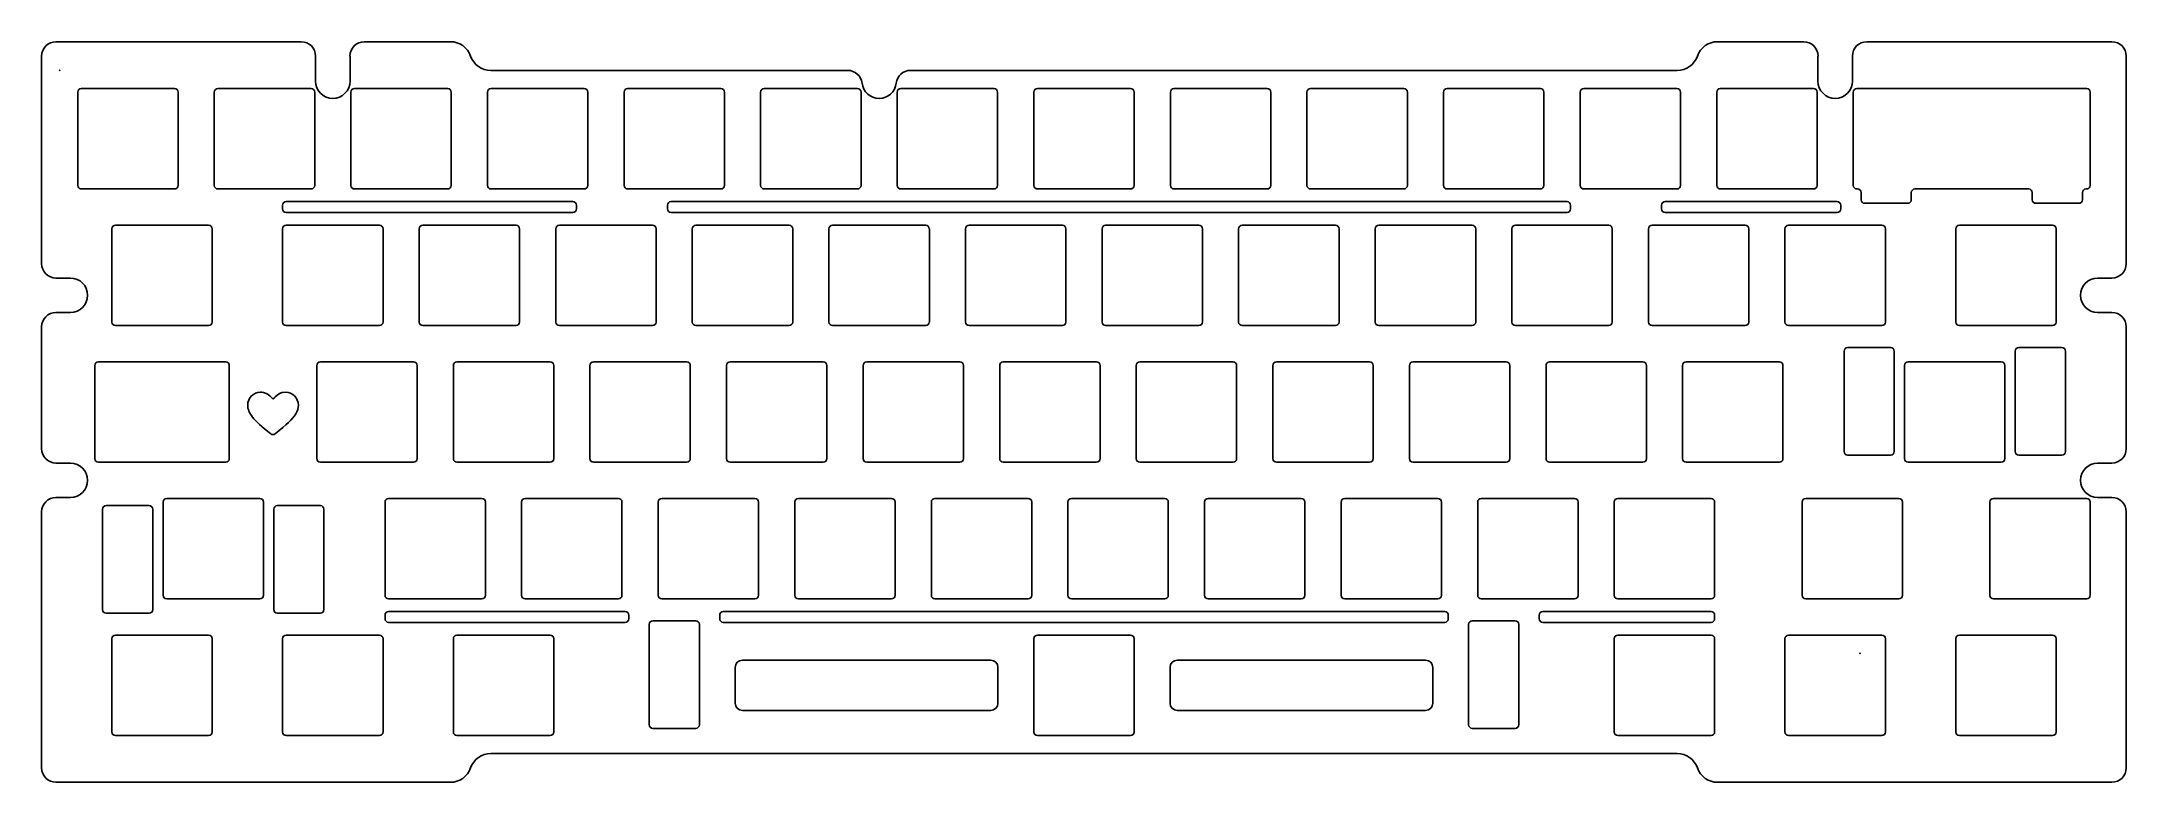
# Model space of a CAD drawing. Header units: centimetres. Extents: x -25.4 to 3.7, y -1.8 to 8.5.
import ezdxf

# ---------------------------------------------------------------- set-up
doc = ezdxf.new("R2010")
doc.units = ezdxf.units.CM
doc.header["$MEASUREMENT"] = 0
doc.layers.add('Plate File (Flex Cuts) v1_Sketch1', color=7, linetype='Continuous')

msp = doc.modelspace()

# ---------------------------------------------------------------- linework, layer by layer
at = {"layer": 'Plate File (Flex Cuts) v1_Sketch1'}
for p, q in [((-21.742, 8.525), (-25.163, 8.525)), ((-19.663, 8.525), (-20.863, 8.525)), ((-0.787, 8.525), (-1.987, 8.525)), ((3.512, 8.525), (0.093, 8.525)), ((-25.363, 8.325), (-25.363, 5.43)), ((-21.543, 7.975), (-21.543, 8.325)), ((-21.062, 8.325), (-21.062, 7.975)), ((-0.588, 7.975), (-0.588, 8.325)), ((-0.108, 8.325), (-0.108, 7.975)), ((3.712, 5.43), (3.712, 8.325)), ((-24.81, 7.872), (-23.51, 7.872)), ((-22.905, 7.872), (-21.605, 7.872)), ((-21, 7.872), (-19.7, 7.872)), ((-14.12, 8.125), (-19.098, 8.125)), ((-19.095, 7.872), (-17.795, 7.872)), ((-17.19, 7.872), (-15.89, 7.872)), ((-15.285, 7.872), (-13.985, 7.872)), ((-13.38, 7.872), (-12.08, 7.872)), ((-2.552, 8.125), (-13.245, 8.125)), ((-11.475, 7.872), (-10.175, 7.872)), ((-9.57, 7.872), (-8.27, 7.872)), ((-7.665, 7.872), (-6.365, 7.872)), ((-5.76, 7.872), (-4.46, 7.872)), ((-3.855, 7.872), (-2.555, 7.872)), ((-1.95, 7.872), (-0.65, 7.872)), ((-0.045, 7.872), (3.16, 7.872)), ((-24.86, 6.522), (-24.86, 7.822)), ((-23.46, 7.822), (-23.46, 6.522)), ((-22.955, 6.522), (-22.955, 7.822)), ((-21.555, 7.822), (-21.555, 6.522)), ((-21.05, 6.522), (-21.05, 7.822)), ((-19.65, 7.822), (-19.65, 6.522)), ((-19.145, 6.522), (-19.145, 7.822)), ((-17.745, 7.822), (-17.745, 6.522)), ((-17.24, 6.522), (-17.24, 7.822)), ((-15.84, 7.822), (-15.84, 6.522)), ((-15.335, 6.522), (-15.335, 7.822)), ((-13.935, 7.822), (-13.935, 6.522)), ((-13.43, 6.522), (-13.43, 7.822)), ((-12.03, 7.822), (-12.03, 6.522)), ((-11.525, 6.522), (-11.525, 7.822)), ((-10.125, 7.822), (-10.125, 6.522)), ((-9.62, 6.522), (-9.62, 7.822)), ((-8.22, 7.822), (-8.22, 6.522)), ((-7.715, 6.522), (-7.715, 7.822)), ((-6.315, 7.822), (-6.315, 6.522)), ((-5.81, 6.522), (-5.81, 7.822)), ((-4.41, 7.822), (-4.41, 6.522)), ((-3.905, 6.522), (-3.905, 7.822)), ((-2.505, 7.822), (-2.505, 6.522)), ((-2, 6.522), (-2, 7.822)), ((-0.6, 7.822), (-0.6, 6.522)), ((-0.095, 6.522), (-0.095, 7.822)), ((3.21, 7.822), (3.21, 6.522)), ((-23.51, 6.472), (-24.81, 6.472)), ((-21.605, 6.472), (-22.905, 6.472)), ((-19.7, 6.472), (-21, 6.472)), ((-17.795, 6.472), (-19.095, 6.472)), ((-15.89, 6.472), (-17.19, 6.472)), ((-13.985, 6.472), (-15.285, 6.472)), ((-12.08, 6.472), (-13.38, 6.472)), ((-10.175, 6.472), (-11.475, 6.472)), ((-8.27, 6.472), (-9.57, 6.472)), ((-6.365, 6.472), (-7.665, 6.472)), ((-4.46, 6.472), (-5.76, 6.472)), ((-2.555, 6.472), (-3.855, 6.472)), ((-0.65, 6.472), (-1.95, 6.472)), ((-0.036, 6.472), (-0.045, 6.472)), ((0.014, 6.322), (0.014, 6.422)), ((0.714, 6.422), (0.714, 6.322)), ((2.351, 6.472), (0.764, 6.472)), ((2.401, 6.322), (2.401, 6.422)), ((3.101, 6.422), (3.101, 6.322)), ((3.16, 6.472), (3.151, 6.472)), ((-22.003, 6.195), (-22.003, 6.245)), ((-21.953, 6.295), (-17.953, 6.295)), ((-17.953, 6.145), (-21.953, 6.145)), ((-17.902, 6.245), (-17.902, 6.195)), ((-16.635, 6.195), (-16.635, 6.245)), ((-16.585, 6.295), (-4.088, 6.295)), ((-4.088, 6.145), (-16.585, 6.145)), ((-4.038, 6.245), (-4.038, 6.195)), ((-2.77, 6.195), (-2.77, 6.245)), ((-2.72, 6.295), (-0.32, 6.295)), ((-0.32, 6.145), (-2.72, 6.145)), ((-0.27, 6.245), (-0.27, 6.195)), ((0.664, 6.272), (0.064, 6.272)), ((3.051, 6.272), (2.451, 6.272)), ((-24.384, 4.617), (-24.384, 5.917)), ((-24.334, 5.967), (-23.034, 5.967)), ((-22.984, 5.917), (-22.984, 4.617)), ((-22.003, 4.617), (-22.003, 5.917)), ((-21.953, 5.967), (-20.652, 5.967)), ((-20.602, 5.917), (-20.602, 4.617)), ((-20.098, 4.617), (-20.098, 5.917)), ((-20.047, 5.967), (-18.747, 5.967)), ((-18.698, 5.917), (-18.698, 4.617)), ((-18.192, 4.617), (-18.192, 5.917)), ((-18.142, 5.967), (-16.843, 5.967)), ((-16.792, 5.917), (-16.792, 4.617)), ((-16.288, 4.617), (-16.288, 5.917)), ((-16.238, 5.967), (-14.938, 5.967)), ((-14.887, 5.917), (-14.887, 4.617)), ((-14.383, 4.617), (-14.383, 5.917)), ((-14.332, 5.967), (-13.033, 5.967)), ((-12.982, 5.917), (-12.982, 4.617)), ((-12.477, 4.617), (-12.477, 5.917)), ((-12.428, 5.967), (-11.127, 5.967)), ((-11.078, 5.917), (-11.078, 4.617)), ((-10.572, 4.617), (-10.572, 5.917)), ((-10.523, 5.967), (-9.223, 5.967)), ((-9.172, 5.917), (-9.172, 4.617)), ((-8.668, 4.617), (-8.668, 5.917)), ((-8.618, 5.967), (-7.318, 5.967)), ((-7.268, 5.917), (-7.268, 4.617)), ((-6.762, 4.617), (-6.762, 5.917)), ((-6.713, 5.967), (-5.412, 5.967)), ((-5.362, 5.917), (-5.362, 4.617)), ((-4.857, 4.617), (-4.857, 5.917)), ((-4.808, 5.967), (-3.507, 5.967)), ((-3.457, 5.917), (-3.457, 4.617)), ((-2.953, 4.617), (-2.953, 5.917)), ((-2.902, 5.967), (-1.602, 5.967)), ((-1.552, 5.917), (-1.552, 4.617)), ((-1.048, 4.617), (-1.048, 5.917)), ((-0.998, 5.967), (0.303, 5.967)), ((0.353, 5.917), (0.353, 4.617)), ((1.334, 4.617), (1.334, 5.917)), ((1.384, 5.967), (2.684, 5.967)), ((2.734, 5.917), (2.734, 4.617)), ((-25.163, 5.23), (-24.962, 5.23)), ((3.313, 5.23), (3.512, 5.23)), ((-24.962, 4.75), (-25.163, 4.75)), ((3.512, 4.75), (3.313, 4.75)), ((-25.363, 4.55), (-25.363, 2.85)), ((-23.034, 4.567), (-24.334, 4.567)), ((-20.652, 4.567), (-21.953, 4.567)), ((-18.747, 4.567), (-20.047, 4.567)), ((-16.843, 4.567), (-18.142, 4.567)), ((-14.938, 4.567), (-16.238, 4.567)), ((-13.033, 4.567), (-14.332, 4.567)), ((-11.127, 4.567), (-12.428, 4.567)), ((-9.223, 4.567), (-10.523, 4.567)), ((-7.318, 4.567), (-8.618, 4.567)), ((-5.412, 4.567), (-6.713, 4.567)), ((-3.507, 4.567), (-4.808, 4.567)), ((-1.602, 4.567), (-2.902, 4.567)), ((0.303, 4.567), (-0.998, 4.567)), ((2.684, 4.567), (1.384, 4.567)), ((3.712, 2.85), (3.712, 4.55)), ((-0.224, 2.812), (-0.224, 4.212)), ((-0.174, 4.262), (0.426, 4.262)), ((0.476, 4.212), (0.476, 2.812)), ((2.163, 2.812), (2.163, 4.212)), ((2.213, 4.262), (2.813, 4.262)), ((2.863, 4.212), (2.863, 2.812)), ((-24.622, 2.712), (-24.622, 4.012)), ((-24.572, 4.062), (-22.796, 4.062)), ((-22.746, 4.012), (-22.746, 2.712)), ((-21.526, 2.712), (-21.526, 4.012)), ((-21.476, 4.062), (-20.176, 4.062)), ((-20.126, 4.012), (-20.126, 2.712)), ((-19.621, 2.712), (-19.621, 4.012)), ((-19.571, 4.062), (-18.271, 4.062)), ((-18.221, 4.012), (-18.221, 2.712)), ((-17.716, 2.712), (-17.716, 4.012)), ((-17.666, 4.062), (-16.366, 4.062)), ((-16.316, 4.012), (-16.316, 2.712)), ((-15.811, 2.712), (-15.811, 4.012)), ((-15.761, 4.062), (-14.461, 4.062)), ((-14.411, 4.012), (-14.411, 2.712)), ((-13.906, 2.712), (-13.906, 4.012)), ((-13.856, 4.062), (-12.556, 4.062)), ((-12.506, 4.012), (-12.506, 2.712)), ((-12.001, 2.712), (-12.001, 4.012)), ((-11.951, 4.062), (-10.651, 4.062)), ((-10.601, 4.012), (-10.601, 2.712)), ((-10.096, 2.712), (-10.096, 4.012)), ((-10.046, 4.062), (-8.746, 4.062)), ((-8.696, 4.012), (-8.696, 2.712)), ((-8.191, 2.712), (-8.191, 4.012)), ((-8.141, 4.062), (-6.841, 4.062)), ((-6.791, 4.012), (-6.791, 2.712)), ((-6.286, 2.712), (-6.286, 4.012)), ((-6.236, 4.062), (-4.936, 4.062)), ((-4.886, 4.012), (-4.886, 2.712)), ((-4.381, 2.712), (-4.381, 4.012)), ((-4.331, 4.062), (-3.031, 4.062)), ((-2.981, 4.012), (-2.981, 2.712)), ((-2.476, 2.712), (-2.476, 4.012)), ((-2.426, 4.062), (-1.126, 4.062)), ((-1.076, 4.012), (-1.076, 2.712)), ((0.619, 2.712), (0.619, 4.012)), ((0.669, 4.062), (1.969, 4.062)), ((2.019, 4.012), (2.019, 2.712)), ((-25.163, 2.65), (-24.962, 2.65)), ((-22.796, 2.662), (-24.572, 2.662)), ((-20.176, 2.662), (-21.476, 2.662)), ((-18.271, 2.662), (-19.571, 2.662)), ((-16.366, 2.662), (-17.666, 2.662)), ((-14.461, 2.662), (-15.761, 2.662)), ((-12.556, 2.662), (-13.856, 2.662)), ((-10.651, 2.662), (-11.951, 2.662)), ((-8.746, 2.662), (-10.046, 2.662)), ((-6.841, 2.662), (-8.141, 2.662)), ((-4.936, 2.662), (-6.236, 2.662)), ((-3.031, 2.662), (-4.331, 2.662)), ((-1.126, 2.662), (-2.426, 2.662)), ((0.426, 2.762), (-0.174, 2.762)), ((1.969, 2.662), (0.669, 2.662)), ((2.813, 2.762), (2.213, 2.762)), ((3.313, 2.65), (3.512, 2.65)), ((-24.962, 2.17), (-25.163, 2.17)), ((-24.463, 2.057), (-23.863, 2.057)), ((-23.669, 0.807), (-23.669, 2.107)), ((-23.619, 2.157), (-22.319, 2.157)), ((-22.269, 2.107), (-22.269, 0.807)), ((-22.076, 2.057), (-21.476, 2.057)), ((-20.574, 0.807), (-20.574, 2.107)), ((-20.524, 2.157), (-19.224, 2.157)), ((-19.174, 2.107), (-19.174, 0.807)), ((-18.669, 0.807), (-18.669, 2.107)), ((-18.619, 2.157), (-17.319, 2.157)), ((-17.269, 2.107), (-17.269, 0.807)), ((-16.764, 0.807), (-16.764, 2.107)), ((-16.714, 2.157), (-15.414, 2.157)), ((-15.364, 2.107), (-15.364, 0.807)), ((-14.859, 0.807), (-14.859, 2.107)), ((-14.809, 2.157), (-13.509, 2.157)), ((-13.459, 2.107), (-13.459, 0.807)), ((-12.954, 0.807), (-12.954, 2.107)), ((-12.904, 2.157), (-11.604, 2.157)), ((-11.554, 2.107), (-11.554, 0.807)), ((-11.049, 0.807), (-11.049, 2.107)), ((-10.999, 2.157), (-9.699, 2.157)), ((-9.649, 2.107), (-9.649, 0.807)), ((-9.144, 0.807), (-9.144, 2.107)), ((-9.094, 2.157), (-7.794, 2.157)), ((-7.744, 2.107), (-7.744, 0.807)), ((-7.239, 0.807), (-7.239, 2.107)), ((-7.189, 2.157), (-5.889, 2.157)), ((-5.839, 2.107), (-5.839, 0.807)), ((-5.334, 0.807), (-5.334, 2.107)), ((-5.284, 2.157), (-3.984, 2.157)), ((-3.934, 2.107), (-3.934, 0.807)), ((-3.429, 0.807), (-3.429, 2.107)), ((-3.379, 2.157), (-2.079, 2.157)), ((-2.029, 2.107), (-2.029, 0.807)), ((-0.809, 0.807), (-0.809, 2.107)), ((-0.759, 2.157), (0.541, 2.157)), ((0.591, 2.107), (0.591, 0.807)), ((1.81, 0.807), (1.81, 2.107)), ((1.86, 2.157), (3.16, 2.157)), ((3.21, 2.107), (3.21, 0.807)), ((3.512, 2.17), (3.313, 2.17)), ((-25.363, 1.97), (-25.363, -1.6)), ((-24.513, 0.607), (-24.513, 2.007)), ((-23.813, 2.007), (-23.813, 0.607)), ((-22.126, 0.607), (-22.126, 2.007)), ((-21.426, 2.007), (-21.426, 0.607)), ((3.712, -1.6), (3.712, 1.97)), ((-22.319, 0.757), (-23.619, 0.757)), ((-19.224, 0.757), (-20.524, 0.757)), ((-17.319, 0.757), (-18.619, 0.757)), ((-15.414, 0.757), (-16.714, 0.757)), ((-13.509, 0.757), (-14.809, 0.757)), ((-11.604, 0.757), (-12.904, 0.757)), ((-9.699, 0.757), (-10.999, 0.757)), ((-7.794, 0.757), (-9.094, 0.757)), ((-5.889, 0.757), (-7.189, 0.757)), ((-3.984, 0.757), (-5.284, 0.757)), ((-2.079, 0.757), (-3.379, 0.757)), ((0.541, 0.757), (-0.759, 0.757)), ((3.16, 0.757), (1.86, 0.757)), ((-23.863, 0.557), (-24.463, 0.557)), ((-21.476, 0.557), (-22.076, 0.557)), ((-20.574, 0.48), (-20.574, 0.53)), ((-20.524, 0.58), (-17.224, 0.58)), ((-17.224, 0.43), (-20.524, 0.43)), ((-17.174, 0.53), (-17.174, 0.48)), ((-16.89, -0.998), (-16.89, 0.402)), ((-16.84, 0.452), (-16.24, 0.452)), ((-16.19, 0.402), (-16.19, -0.998)), ((-15.906, 0.48), (-15.906, 0.53)), ((-15.856, 0.58), (-5.794, 0.58)), ((-5.794, 0.43), (-15.856, 0.43)), ((-5.744, 0.53), (-5.744, 0.48)), ((-5.46, -0.998), (-5.46, 0.402)), ((-5.41, 0.452), (-4.81, 0.452)), ((-4.76, 0.402), (-4.76, -0.998)), ((-4.476, 0.48), (-4.476, 0.53)), ((-4.426, 0.58), (-2.079, 0.58)), ((-2.079, 0.43), (-4.426, 0.43)), ((-2.029, 0.53), (-2.029, 0.48)), ((-24.384, -1.098), (-24.384, 0.202)), ((-24.334, 0.252), (-23.034, 0.252)), ((-22.984, 0.202), (-22.984, -1.098)), ((-22.003, -1.098), (-22.003, 0.202)), ((-21.953, 0.252), (-20.652, 0.252)), ((-20.602, 0.202), (-20.602, -1.098)), ((-19.621, -1.098), (-19.621, 0.202)), ((-19.571, 0.252), (-18.271, 0.252)), ((-18.221, 0.202), (-18.221, -1.098)), ((-11.525, -1.098), (-11.525, 0.202)), ((-11.475, 0.252), (-10.175, 0.252)), ((-10.125, 0.202), (-10.125, -1.098)), ((-3.429, -1.098), (-3.429, 0.202)), ((-3.379, 0.252), (-2.079, 0.252)), ((-2.029, 0.202), (-2.029, -1.098)), ((-1.048, -1.098), (-1.048, 0.202)), ((-0.998, 0.252), (0.303, 0.252)), ((0.353, 0.202), (0.353, -1.098)), ((1.334, -1.098), (1.334, 0.202)), ((1.384, 0.252), (2.684, 0.252)), ((2.734, 0.202), (2.734, -1.098)), ((-15.69, -0.698), (-15.69, -0.198)), ((-15.59, -0.098), (-12.125, -0.098)), ((-12.025, -0.198), (-12.025, -0.698)), ((-9.625, -0.698), (-9.625, -0.198)), ((-9.525, -0.098), (-6.06, -0.098)), ((-5.96, -0.198), (-5.96, -0.698)), ((-12.125, -0.798), (-15.59, -0.798)), ((-6.06, -0.798), (-9.525, -0.798)), ((-23.034, -1.148), (-24.334, -1.148)), ((-20.652, -1.148), (-21.953, -1.148)), ((-18.271, -1.148), (-19.571, -1.148)), ((-16.24, -1.048), (-16.84, -1.048)), ((-10.175, -1.148), (-11.475, -1.148)), ((-4.81, -1.048), (-5.41, -1.048)), ((-2.079, -1.148), (-3.379, -1.148)), ((0.303, -1.148), (-0.998, -1.148)), ((2.684, -1.148), (1.384, -1.148)), ((-19.098, -1.4), (-2.552, -1.4)), ((-25.163, -1.8), (-19.663, -1.8)), ((-1.987, -1.8), (3.512, -1.8))]:
    msp.add_line(p, q, dxfattribs=at)
for centre, radius, start, end in [((-25.163, 8.325), 0.2, 90, 180), ((-21.742, 8.325), 0.2, 0, 90), ((-20.863, 8.325), 0.2, 90, 180), ((-19.663, 8.225), 0.3, 19.4712, 90), ((-1.987, 8.225), 0.3, 90, 160.5288), ((-0.787, 8.325), 0.2, 360, 90), ((0.093, 8.325), 0.2, 90, 180), ((3.512, 8.325), 0.2, 0, 90), ((-19.098, 8.425), 0.3, 199.4712, 270), ((-2.552, 8.425), 0.3, 270, 340.5288), ((-24.81, 7.822), 0.05, 90, 180), ((-23.51, 7.822), 0.05, 0, 90), ((-22.905, 7.822), 0.05, 90, 180), ((-21.605, 7.822), 0.05, 0, 90), ((-21.302, 7.975), 0.24, 180, 0), ((-21, 7.822), 0.05, 90, 180), ((-19.7, 7.822), 0.05, 0, 90), ((-19.095, 7.822), 0.05, 90, 180), ((-17.795, 7.822), 0.05, 0, 90), ((-17.19, 7.822), 0.05, 90, 180), ((-15.89, 7.822), 0.05, 0, 90), ((-15.285, 7.822), 0.05, 90, 180), ((-14.12, 7.925), 0.2, 6.525, 90), ((-13.985, 7.822), 0.05, 0, 90), ((-13.682, 7.975), 0.24, 186.525, 353.475), ((-13.245, 7.925), 0.2, 90, 173.475), ((-13.38, 7.822), 0.05, 90, 180), ((-12.08, 7.822), 0.05, 0, 90), ((-11.475, 7.822), 0.05, 90, 180), ((-10.175, 7.822), 0.05, 0, 90), ((-9.57, 7.822), 0.05, 90, 180), ((-8.27, 7.822), 0.05, 360, 90), ((-7.665, 7.822), 0.05, 90, 180), ((-6.365, 7.822), 0.05, 360, 90), ((-5.76, 7.822), 0.05, 90, 180), ((-4.46, 7.822), 0.05, 360, 90), ((-3.855, 7.822), 0.05, 90, 180), ((-2.555, 7.822), 0.05, 360, 90), ((-1.95, 7.822), 0.05, 90, 180), ((-0.65, 7.822), 0.05, 360, 90), ((-0.348, 7.975), 0.24, 180, 360), ((-0.045, 7.822), 0.05, 90, 180), ((3.16, 7.822), 0.05, 360, 90), ((-24.81, 6.522), 0.05, 180, 270), ((-23.51, 6.522), 0.05, 270, 360), ((-22.905, 6.522), 0.05, 180, 270), ((-21.605, 6.522), 0.05, 270, 0), ((-21, 6.522), 0.05, 180, 270), ((-19.7, 6.522), 0.05, 270, 0), ((-19.095, 6.522), 0.05, 180, 270), ((-17.795, 6.522), 0.05, 270, 0), ((-17.19, 6.522), 0.05, 180, 270), ((-15.89, 6.522), 0.05, 270, 0), ((-15.285, 6.522), 0.05, 180, 270), ((-13.985, 6.522), 0.05, 270, 0), ((-13.38, 6.522), 0.05, 180, 270), ((-12.08, 6.522), 0.05, 270, 0), ((-11.475, 6.522), 0.05, 180, 270), ((-10.175, 6.522), 0.05, 270, 0), ((-9.57, 6.522), 0.05, 180, 270), ((-8.27, 6.522), 0.05, 270, 360), ((-7.665, 6.522), 0.05, 180, 270), ((-6.365, 6.522), 0.05, 270, 360), ((-5.76, 6.522), 0.05, 180, 270), ((-4.46, 6.522), 0.05, 270, 360), ((-3.855, 6.522), 0.05, 180, 270), ((-2.555, 6.522), 0.05, 270, 360), ((-1.95, 6.522), 0.05, 180, 270), ((-0.65, 6.522), 0.05, 270, 360), ((-0.045, 6.522), 0.05, 180, 270), ((-0.036, 6.422), 0.05, 0, 90), ((0.764, 6.422), 0.05, 90, 180), ((2.351, 6.422), 0.05, 0, 90), ((3.151, 6.422), 0.05, 90, 180), ((3.16, 6.522), 0.05, 270, 360), ((-21.953, 6.245), 0.05, 90, 180), ((-21.953, 6.195), 0.05, 180, 270), ((-17.953, 6.245), 0.05, 0, 90), ((-17.953, 6.195), 0.05, 270, 0), ((-16.585, 6.245), 0.05, 90, 180), ((-16.585, 6.195), 0.05, 180, 270), ((-4.088, 6.245), 0.05, 0, 90), ((-4.088, 6.195), 0.05, 270, 0), ((-2.72, 6.245), 0.05, 90, 180), ((-2.72, 6.195), 0.05, 180, 270), ((-0.32, 6.245), 0.05, 0, 90), ((-0.32, 6.195), 0.05, 270, 0), ((0.064, 6.322), 0.05, 180, 270), ((0.664, 6.322), 0.05, 270, 360), ((2.451, 6.322), 0.05, 180, 270), ((3.051, 6.322), 0.05, 270, 360), ((-24.334, 5.917), 0.05, 90, 180), ((-23.034, 5.917), 0.05, 0, 90), ((-21.953, 5.917), 0.05, 90, 180), ((-20.652, 5.917), 0.05, 0, 90), ((-20.047, 5.917), 0.05, 90, 180), ((-18.747, 5.917), 0.05, 360, 90), ((-18.142, 5.917), 0.05, 90, 180), ((-16.843, 5.917), 0.05, 0, 90), ((-16.238, 5.917), 0.05, 90, 180), ((-14.938, 5.917), 0.05, 0, 90), ((-14.332, 5.917), 0.05, 90, 180), ((-13.033, 5.917), 0.05, 0, 90), ((-12.428, 5.917), 0.05, 90, 180), ((-11.127, 5.917), 0.05, 0, 90), ((-10.523, 5.917), 0.05, 90, 180), ((-9.223, 5.917), 0.05, 0, 90), ((-8.618, 5.917), 0.05, 90, 180), ((-7.318, 5.917), 0.05, 360, 90), ((-6.713, 5.917), 0.05, 90, 180), ((-5.412, 5.917), 0.05, 360, 90), ((-4.808, 5.917), 0.05, 90, 180), ((-3.507, 5.917), 0.05, 360, 90), ((-2.902, 5.917), 0.05, 90, 180), ((-1.602, 5.917), 0.05, 360, 90), ((-0.998, 5.917), 0.05, 90, 180), ((0.303, 5.917), 0.05, 360, 90), ((1.384, 5.917), 0.05, 90, 180), ((2.684, 5.917), 0.05, 360, 90), ((-25.163, 5.43), 0.2, 180, 270), ((3.512, 5.43), 0.2, 270, 0), ((-24.962, 4.99), 0.24, 270, 90), ((3.313, 4.99), 0.24, 90, 270), ((-25.163, 4.55), 0.2, 90, 180), ((3.512, 4.55), 0.2, 0, 90), ((-24.334, 4.617), 0.05, 180, 270), ((-23.034, 4.617), 0.05, 270, 0), ((-21.953, 4.617), 0.05, 180, 270), ((-20.652, 4.617), 0.05, 270, 0), ((-20.047, 4.617), 0.05, 180, 270), ((-18.747, 4.617), 0.05, 270, 0), ((-18.142, 4.617), 0.05, 180, 270), ((-16.843, 4.617), 0.05, 270, 360), ((-16.238, 4.617), 0.05, 180, 270), ((-14.938, 4.617), 0.05, 270, 360), ((-14.332, 4.617), 0.05, 180, 270), ((-13.033, 4.617), 0.05, 270, 360), ((-12.428, 4.617), 0.05, 180, 270), ((-11.127, 4.617), 0.05, 270, 0), ((-10.523, 4.617), 0.05, 180, 270), ((-9.223, 4.617), 0.05, 270, 360), ((-8.618, 4.617), 0.05, 180, 270), ((-7.318, 4.617), 0.05, 270, 0), ((-6.713, 4.617), 0.05, 180, 270), ((-5.412, 4.617), 0.05, 270, 0), ((-4.808, 4.617), 0.05, 180, 270), ((-3.507, 4.617), 0.05, 270, 0), ((-2.902, 4.617), 0.05, 180, 270), ((-1.602, 4.617), 0.05, 270, 0), ((-0.998, 4.617), 0.05, 180, 270), ((0.303, 4.617), 0.05, 270, 0), ((1.384, 4.617), 0.05, 180, 270), ((2.684, 4.617), 0.05, 270, 360), ((-0.174, 4.212), 0.05, 90, 180), ((0.426, 4.212), 0.05, 360, 90), ((2.213, 4.212), 0.05, 90, 180), ((2.813, 4.212), 0.05, 360, 90), ((-24.572, 4.012), 0.05, 90, 180), ((-22.796, 4.012), 0.05, 0, 90), ((-21.476, 4.012), 0.05, 90, 180), ((-20.176, 4.012), 0.05, 0, 90), ((-19.571, 4.012), 0.05, 90, 180), ((-18.271, 4.012), 0.05, 0, 90), ((-17.666, 4.012), 0.05, 90, 180), ((-16.366, 4.012), 0.05, 360, 90), ((-15.761, 4.012), 0.05, 90, 180), ((-14.461, 4.012), 0.05, 0, 90), ((-13.856, 4.012), 0.05, 90, 180), ((-12.556, 4.012), 0.05, 0, 90), ((-11.951, 4.012), 0.05, 90, 180), ((-10.651, 4.012), 0.05, 0, 90), ((-10.046, 4.012), 0.05, 90, 180), ((-8.746, 4.012), 0.05, 360, 90), ((-8.141, 4.012), 0.05, 90, 180), ((-6.841, 4.012), 0.05, 360, 90), ((-6.236, 4.012), 0.05, 90, 180), ((-4.936, 4.012), 0.05, 360, 90), ((-4.331, 4.012), 0.05, 90, 180), ((-3.031, 4.012), 0.05, 360, 90), ((-2.426, 4.012), 0.05, 90, 180), ((-1.126, 4.012), 0.05, 360, 90), ((0.669, 4.012), 0.05, 90, 180), ((1.969, 4.012), 0.05, 360, 90), ((-22.136, 3.097), 0.05, 230.7743, 309.2147), ((-25.163, 2.85), 0.2, 180, 270), ((-24.962, 2.41), 0.24, 270, 90), ((-24.572, 2.712), 0.05, 180, 270), ((-22.796, 2.712), 0.05, 270, 0), ((-21.476, 2.712), 0.05, 180, 270), ((-20.176, 2.712), 0.05, 270, 0), ((-19.571, 2.712), 0.05, 180, 270), ((-18.271, 2.712), 0.05, 270, 0), ((-17.666, 2.712), 0.05, 180, 270), ((-16.366, 2.712), 0.05, 270, 0), ((-15.761, 2.712), 0.05, 180, 270), ((-14.461, 2.712), 0.05, 270, 360), ((-13.856, 2.712), 0.05, 180, 270), ((-12.556, 2.712), 0.05, 270, 0), ((-11.951, 2.712), 0.05, 180, 270), ((-10.651, 2.712), 0.05, 270, 0), ((-10.046, 2.712), 0.05, 180, 270), ((-8.746, 2.712), 0.05, 270, 360), ((-8.141, 2.712), 0.05, 180, 270), ((-6.841, 2.712), 0.05, 270, 360), ((-6.236, 2.712), 0.05, 180, 270), ((-4.936, 2.712), 0.05, 270, 360), ((-4.331, 2.712), 0.05, 180, 270), ((-3.031, 2.712), 0.05, 270, 360), ((-2.426, 2.712), 0.05, 180, 270), ((-1.126, 2.712), 0.05, 270, 360), ((-0.174, 2.812), 0.05, 180, 270), ((0.426, 2.812), 0.05, 270, 360), ((0.669, 2.712), 0.05, 180, 270), ((1.969, 2.712), 0.05, 270, 360), ((2.213, 2.812), 0.05, 180, 270), ((2.813, 2.812), 0.05, 270, 360), ((3.313, 2.41), 0.24, 90, 270), ((3.512, 2.85), 0.2, 270, 0), ((-25.163, 1.97), 0.2, 90, 180), ((-24.463, 2.007), 0.05, 90, 180), ((-23.863, 2.007), 0.05, 0, 90), ((-23.619, 2.107), 0.05, 90, 180), ((-22.319, 2.107), 0.05, 0, 90), ((-22.076, 2.007), 0.05, 90, 180), ((-21.476, 2.007), 0.05, 0, 90), ((-20.524, 2.107), 0.05, 90, 180), ((-19.224, 2.107), 0.05, 0, 90), ((-18.619, 2.107), 0.05, 90, 180), ((-17.319, 2.107), 0.05, 0, 90), ((-16.714, 2.107), 0.05, 90, 180), ((-15.414, 2.107), 0.05, 360, 90), ((-14.809, 2.107), 0.05, 90, 180), ((-13.509, 2.107), 0.05, 0, 90), ((-12.904, 2.107), 0.05, 90, 180), ((-11.604, 2.107), 0.05, 0, 90), ((-10.999, 2.107), 0.05, 90, 180), ((-9.699, 2.107), 0.05, 360, 90), ((-9.094, 2.107), 0.05, 90, 180), ((-7.794, 2.107), 0.05, 360, 90), ((-7.189, 2.107), 0.05, 90, 180), ((-5.889, 2.107), 0.05, 360, 90), ((-5.284, 2.107), 0.05, 90, 180), ((-3.984, 2.107), 0.05, 360, 90), ((-3.379, 2.107), 0.05, 90, 180), ((-2.079, 2.107), 0.05, 360, 90), ((-0.759, 2.107), 0.05, 90, 180), ((0.541, 2.107), 0.05, 360, 90), ((1.86, 2.107), 0.05, 90, 180), ((3.16, 2.107), 0.05, 360, 90), ((3.512, 1.97), 0.2, 0, 90), ((-24.463, 0.607), 0.05, 180, 270), ((-23.863, 0.607), 0.05, 270, 0), ((-23.619, 0.807), 0.05, 180, 270), ((-22.319, 0.807), 0.05, 270, 0), ((-22.076, 0.607), 0.05, 180, 270), ((-21.476, 0.607), 0.05, 270, 0), ((-20.524, 0.807), 0.05, 180, 270), ((-19.224, 0.807), 0.05, 270, 0), ((-18.619, 0.807), 0.05, 180, 270), ((-17.319, 0.807), 0.05, 270, 0), ((-16.714, 0.807), 0.05, 180, 270), ((-15.414, 0.807), 0.05, 270, 360), ((-14.809, 0.807), 0.05, 180, 270), ((-13.509, 0.807), 0.05, 270, 0), ((-12.904, 0.807), 0.05, 180, 270), ((-11.604, 0.807), 0.05, 270, 0), ((-10.999, 0.807), 0.05, 180, 270), ((-9.699, 0.807), 0.05, 270, 360), ((-9.094, 0.807), 0.05, 180, 270), ((-7.794, 0.807), 0.05, 270, 360), ((-7.189, 0.807), 0.05, 180, 270), ((-5.889, 0.807), 0.05, 270, 360), ((-5.284, 0.807), 0.05, 180, 270), ((-3.984, 0.807), 0.05, 270, 360), ((-3.379, 0.807), 0.05, 180, 270), ((-2.079, 0.807), 0.05, 270, 360), ((-0.759, 0.807), 0.05, 180, 270), ((0.541, 0.807), 0.05, 270, 360), ((1.86, 0.807), 0.05, 180, 270), ((3.16, 0.807), 0.05, 270, 360), ((-20.524, 0.53), 0.05, 90, 180), ((-20.524, 0.48), 0.05, 180, 270), ((-17.224, 0.53), 0.05, 0, 90), ((-17.224, 0.48), 0.05, 270, 0), ((-16.84, 0.402), 0.05, 90, 180), ((-16.24, 0.402), 0.05, 0, 90), ((-15.856, 0.53), 0.05, 90, 180), ((-15.856, 0.48), 0.05, 180, 270), ((-5.794, 0.53), 0.05, 0, 90), ((-5.794, 0.48), 0.05, 270, 0), ((-5.41, 0.402), 0.05, 90, 180), ((-4.81, 0.402), 0.05, 360, 90), ((-4.426, 0.53), 0.05, 90, 180), ((-4.426, 0.48), 0.05, 180, 270), ((-2.079, 0.53), 0.05, 0, 90), ((-2.079, 0.48), 0.05, 270, 0), ((-24.334, 0.202), 0.05, 90, 180), ((-23.034, 0.202), 0.05, 0, 90), ((-21.953, 0.202), 0.05, 90, 180), ((-20.652, 0.202), 0.05, 0, 90), ((-19.571, 0.202), 0.05, 90, 180), ((-18.271, 0.202), 0.05, 0, 90), ((-11.475, 0.202), 0.05, 90, 180), ((-10.175, 0.202), 0.05, 360, 90), ((-3.379, 0.202), 0.05, 90, 180), ((-2.079, 0.202), 0.05, 360, 90), ((-0.998, 0.202), 0.05, 90, 180), ((0.303, 0.202), 0.05, 360, 90), ((1.384, 0.202), 0.05, 90, 180), ((2.684, 0.202), 0.05, 360, 90), ((-15.59, -0.198), 0.1, 90, 180), ((-12.125, -0.198), 0.1, 0, 90), ((-9.525, -0.198), 0.1, 90, 180), ((-6.06, -0.198), 0.1, 0, 90), ((-15.59, -0.698), 0.1, 180, 270), ((-12.125, -0.698), 0.1, 270, 0), ((-9.525, -0.698), 0.1, 180, 270), ((-6.06, -0.698), 0.1, 270, 0), ((-24.334, -1.098), 0.05, 180, 270), ((-23.034, -1.098), 0.05, 270, 0), ((-21.953, -1.098), 0.05, 180, 270), ((-20.652, -1.098), 0.05, 270, 0), ((-19.571, -1.098), 0.05, 180, 270), ((-18.271, -1.098), 0.05, 270, 0), ((-16.84, -0.998), 0.05, 180, 270), ((-16.24, -0.998), 0.05, 270, 360), ((-11.475, -1.098), 0.05, 180, 270), ((-10.175, -1.098), 0.05, 270, 0), ((-5.41, -0.998), 0.05, 180, 270), ((-4.81, -0.998), 0.05, 270, 0), ((-3.379, -1.098), 0.05, 180, 270), ((-2.079, -1.098), 0.05, 270, 0), ((-0.998, -1.098), 0.05, 180, 270), ((0.303, -1.098), 0.05, 270, 0), ((1.384, -1.098), 0.05, 180, 270), ((2.684, -1.098), 0.05, 270, 0), ((-19.098, -1.7), 0.3, 90, 160.5288), ((-2.552, -1.7), 0.3, 19.4712, 90), ((-25.163, -1.6), 0.2, 180, 270), ((-19.663, -1.5), 0.3, 270, 340.5288), ((-1.987, -1.5), 0.3, 199.4712, 270), ((3.512, -1.6), 0.2, 270, 0)]:
    msp.add_arc(centre, radius, start, end, dxfattribs=at)
for points in [[(-22.489, 3.46), (-22.489, 3.558), (-22.409, 3.638), (-22.311, 3.638)], [(-21.961, 3.638), (-21.863, 3.638), (-21.783, 3.558), (-21.783, 3.46)]]:
    msp.add_open_spline(points, degree=3, dxfattribs=at)
for points, knots in [([(-22.311, 3.638), (-22.297, 3.638), (-22.284, 3.637), (-22.271, 3.634), (-22.217, 3.623), (-22.181, 3.59), (-22.154, 3.561), (-22.148, 3.554), (-22.142, 3.548), (-22.136, 3.541)], [-1, -1, -1, -1, -0.839243, -0.839243, -0.839243, -0.12534, -0.12534, -0.12534, 0.031627, 0.031627, 0.031627, 0.031627]), ([(-22.136, 3.541), (-22.13, 3.548), (-22.124, 3.554), (-22.118, 3.561), (-22.113, 3.566), (-22.109, 3.57), (-22.104, 3.575), (-22.074, 3.606), (-22.026, 3.638), (-21.961, 3.638)], [-1.033445, -1.033445, -1.033445, -1.033445, -0.87466, -0.87466, -0.87466, -0.76284, -0.76284, -0.76284, 0, 0, 0, 0]), ([(-22.168, 3.058), (-22.293, 3.161), (-22.372, 3.23), (-22.422, 3.291), (-22.469, 3.349), (-22.489, 3.403), (-22.489, 3.46)], [-0.9792514, -0.9792514, -0.9792514, -0.9792514, -0.4784781, -0.4784781, -0.4784781, 0, 0, 0, 0]), ([(-21.783, 3.46), (-21.783, 3.418), (-21.794, 3.376), (-21.818, 3.336), (-21.862, 3.262), (-21.947, 3.186), (-22.104, 3.058)], [-1, -1, -1, -1, -0.6472742, -0.6472742, -0.6472742, -0.0207341, -0.0207341, -0.0207341, -0.0207341])]:
    msp.add_open_spline(points, degree=3, knots=knots, dxfattribs=at)
for p in [(-25.113, 8.125), (0, 0)]:
    msp.add_point(p, dxfattribs=at)

doc.saveas('drawing.dxf')
